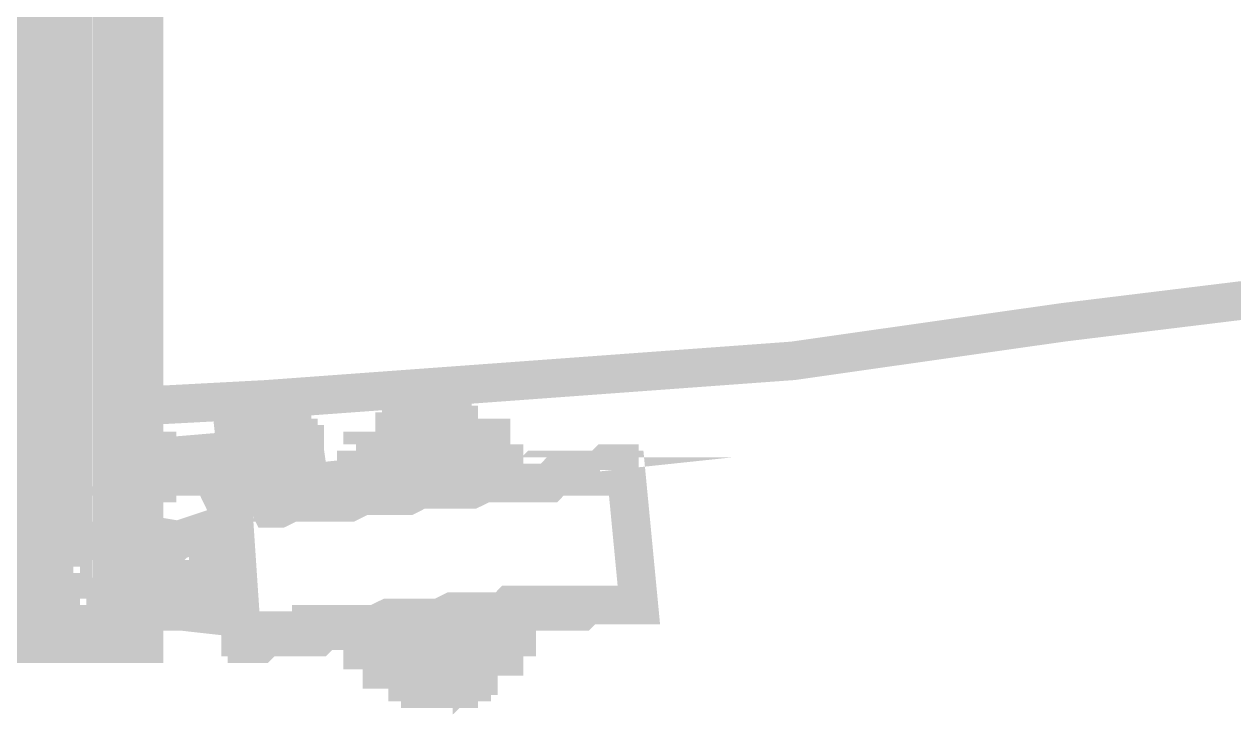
# Model space of a CAD drawing. Extents: x 0.1 to 11.6, y 0.3 to 16.2.
# Drawn here: x 4.3189 to 4.6327, y 9.3899 to 9.569 of the extents above; entities that cross this region are included whole.
import ezdxf

# ---------------------------------------------------------------- set-up
doc = ezdxf.new("R2010")
doc.units = 0
doc.header["$MEASUREMENT"] = 0

msp = doc.modelspace()

# ---------------------------------------------------------------- linework, layer by layer
at = {"color": 0, "const_width": 0.01}
for points in [[(4.16, 12.465), (4.16, 12.4633), (4.16, 9.40831), (4.31999, 9.40831), (4.32167, 9.40831), (4.32335, 9.40831), (4.34668, 9.40831), (4.34831, 9.40831), (4.34999, 9.40831), (4.34999, 12.49), (4.34831, 12.49), (4.34668, 12.4883), (4.34668, 9.40831)], [(4.31999, 9.40831), (4.31999, 12.4633), (4.16, 12.4633), (4.16, 9.41), (4.31999, 9.41), (4.31999, 12.4633), (4.31999, 12.465)], [(4.31999, 12.4633), (4.32167, 12.4633), (4.32167, 12.465), (4.32335, 12.465), (4.32335, 9.40831)], [(4.31999, 9.41), (4.31999, 12.4633)], [(4.31999, 9.41), (4.31999, 12.4633)], [(4.34169, 9.42333), (4.34169, 9.42503), (4.34169, 9.42665), (4.34169, 9.42833), (4.34169, 9.43001), (4.34169, 9.43164), (4.34169, 9.43332), (4.34169, 9.435), (4.34169, 12.445), (4.34169, 12.4467), (4.34169, 12.4483), (4.34169, 12.45), (4.34169, 12.4517), (4.34169, 12.4533), (4.34169, 12.455), (4.34169, 12.4567)], [(4.33165, 12.445), (4.33165, 9.435), (4.33165, 9.43332), (4.33165, 9.43164), (4.33165, 9.43001), (4.33165, 9.42833), (4.33165, 9.42665), (4.33165, 9.42503), (4.33165, 9.42333), (4.33165, 9.42165), (4.33165, 9.41997), (4.33333, 9.41835), (4.33501, 9.41835), (4.33664, 9.41835), (4.33832, 9.41835), (4.33832, 9.41997), (4.34, 9.41997), (4.34, 9.42165), (4.34169, 9.42333), (4.34, 9.42165), (4.34, 9.41997), (4.33832, 9.41997), (4.33832, 9.41835), (4.33664, 9.41835), (4.33501, 9.41835), (4.33333, 9.41835), (4.33165, 9.41997), (4.33165, 9.42165), (4.33165, 9.42333)], [(4.34999, 9.47), (4.38167, 9.47168), (4.44997, 9.47667), (4.51833, 9.48167), (4.58832, 9.49164), (4.65668, 9.5), (4.72667, 9.51167), (4.79497, 9.52669), (4.86333, 9.54167), (4.93001, 9.55832), (4.99832, 9.57835), (5.065, 9.59831), (5.12999, 9.62001), (5.19667, 9.64501), (5.26167, 9.66997), (5.32497, 9.69835), (5.33501, 9.70335)], [(4.43164, 9.46001), (4.43164, 9.465), (4.43001, 9.465), (4.42833, 9.465), (4.42665, 9.465), (4.42503, 9.465), (4.42333, 9.465), (4.42165, 9.465), (4.41997, 9.465), (4.41835, 9.46332), (4.41667, 9.46332), (4.41499, 9.46332), (4.41499, 9.45833)], [(4.41499, 9.46332), (4.41667, 9.46332), (4.41835, 9.46332), (4.41997, 9.46332), (4.42165, 9.46332), (4.42165, 9.465), (4.42333, 9.465), (4.42503, 9.465), (4.42665, 9.465), (4.42833, 9.465), (4.43001, 9.465), (4.43164, 9.465)], [(4.43001, 9.465), (4.43001, 9.46669), (4.42833, 9.46669), (4.42665, 9.46669), (4.42503, 9.46669), (4.42333, 9.46669), (4.42165, 9.46669), (4.41997, 9.465), (4.41835, 9.465), (4.41667, 9.465), (4.41667, 9.46332)], [(4.41667, 9.465), (4.41667, 9.46669), (4.41835, 9.46669), (4.41997, 9.46669), (4.42165, 9.46669), (4.42333, 9.46669), (4.42503, 9.46669), (4.42665, 9.46669), (4.42833, 9.46669), (4.43001, 9.46669)], [(4.41667, 9.465), (4.41835, 9.465)], [(4.43001, 9.46669), (4.43164, 9.46669)], [(4.43164, 9.465), (4.43332, 9.465)], [(4.37831, 9.44997), (4.375, 9.44835), (4.37332, 9.46332), (4.38167, 9.46332)], [(4.39165, 9.45503), (4.39165, 9.45665), (4.39165, 9.45833), (4.39165, 9.46001), (4.38997, 9.46001), (4.38997, 9.46164), (4.38835, 9.46164), (4.38835, 9.46332), (4.38667, 9.46332), (4.38499, 9.46332), (4.38336, 9.46332), (4.38167, 9.46332), (4.38167, 9.46164), (4.37999, 9.46164), (4.37999, 9.46001), (4.37831, 9.46001), (4.37831, 9.45833), (4.37831, 9.45665), (4.37831, 9.44499)], [(4.44, 9.45503), (4.44, 9.46164), (4.43832, 9.46164), (4.43668, 9.46164), (4.435, 9.46164), (4.43332, 9.46164), (4.43164, 9.46001), (4.43001, 9.46001), (4.42833, 9.46001), (4.42665, 9.46001), (4.42503, 9.46001), (4.42333, 9.46001), (4.42165, 9.45833), (4.41997, 9.45833), (4.41835, 9.45833), (4.41667, 9.45833), (4.41499, 9.45833), (4.41336, 9.45833), (4.41168, 9.45833), (4.41, 9.45833), (4.40831, 9.45833), (4.40668, 9.45833)], [(4.44, 9.46164), (4.43832, 9.46164), (4.43832, 9.46001), (4.43668, 9.46001), (4.435, 9.46001), (4.43332, 9.46001), (4.43164, 9.46001), (4.43001, 9.46001), (4.42833, 9.46001), (4.42665, 9.46001), (4.42503, 9.46001), (4.42333, 9.46001), (4.42165, 9.46001), (4.41997, 9.46001), (4.41835, 9.46001), (4.41667, 9.46001), (4.41667, 9.45833), (4.41499, 9.45833), (4.41336, 9.45833), (4.41168, 9.45833), (4.41, 9.45833), (4.40831, 9.45833), (4.40668, 9.45833), (4.40668, 9.45665), (4.40668, 9.45503)], [(4.41499, 9.46332), (4.41667, 9.46332)], [(4.41499, 9.46164), (4.41667, 9.46164)], [(4.41499, 9.46164), (4.41667, 9.46164)], [(4.41499, 9.46164), (4.41667, 9.46164)], [(4.41499, 9.46164), (4.41667, 9.46164)], [(4.41499, 9.46164), (4.41667, 9.46164)], [(4.41499, 9.46164), (4.41667, 9.46164)], [(4.42165, 9.46164), (4.42333, 9.46164)], [(4.42165, 9.46164), (4.42333, 9.46164)], [(4.42333, 9.46164), (4.42503, 9.46164)], [(4.42333, 9.46164), (4.42503, 9.46164)], [(4.34999, 9.44997), (4.35335, 9.44997), (4.35335, 9.45167), (4.35335, 9.45335), (4.35335, 9.45503), (4.35335, 9.45665), (4.35335, 9.45833), (4.34999, 9.45833)], [(4.37332, 9.45833), (4.35335, 9.45665)], [(4.39333, 9.44667), (4.39165, 9.45833)], [(4.40668, 9.45833), (4.40831, 9.45833)], [(4.41499, 9.46001), (4.41667, 9.46001)], [(4.41499, 9.46001), (4.41667, 9.46001)], [(4.41, 9.45167), (4.40831, 9.45167), (4.44, 9.45503)], [(4.47331, 9.45335), (4.47331, 9.45503), (4.47168, 9.45503), (4.47, 9.45503), (4.46832, 9.45335), (4.46669, 9.45335), (4.465, 9.45335), (4.46164, 9.45335), (4.46001, 9.45335), (4.45665, 9.45335), (4.45503, 9.45335), (4.45167, 9.45335), (4.44997, 9.45167), (4.44667, 9.45167), (4.44499, 9.45167), (4.44336, 9.45167), (4.44, 9.45167), (4.43832, 9.45167), (4.435, 9.45167), (4.43332, 9.44997), (4.43164, 9.44997), (4.42833, 9.44997), (4.42665, 9.44997), (4.42333, 9.44997), (4.42165, 9.44997), (4.41835, 9.44997), (4.41667, 9.44835), (4.41499, 9.44835), (4.41168, 9.44835), (4.41, 9.44835), (4.40668, 9.44835), (4.405, 9.44835), (4.40332, 9.44835), (4.40001, 9.44667), (4.39833, 9.44667), (4.39501, 9.44667), (4.39333, 9.44667), (4.39165, 9.44667), (4.38997, 9.44667), (4.38835, 9.44667), (4.38499, 9.44667), (4.38336, 9.44499), (4.38167, 9.44499), (4.37999, 9.44499), (4.37831, 9.44499), (4.37668, 9.44499), (4.37332, 9.44499), (4.37332, 9.44336)], [(4.405, 9.45503), (4.40668, 9.45503), (4.40668, 9.45665)], [(4.405, 9.45503), (4.40668, 9.45503), (4.40668, 9.45335)], [(4.40668, 9.45503), (4.40668, 9.45665)], [(4.40668, 9.45503), (4.40831, 9.45503)], [(4.40668, 9.45503), (4.40831, 9.45503)], [(4.40668, 9.45503), (4.40831, 9.45503)], [(4.40668, 9.45503), (4.40831, 9.45503)], [(4.40668, 9.45503), (4.40831, 9.45503)], [(4.40668, 9.45503), (4.40831, 9.45503)], [(4.40668, 9.45503), (4.40831, 9.45503)], [(4.40668, 9.45503), (4.40831, 9.45503)], [(4.40668, 9.45503), (4.40831, 9.45503)], [(4.40668, 9.45503), (4.40831, 9.45503)], [(4.44336, 9.45167), (4.44336, 9.45503), (4.44168, 9.45503), (4.44, 9.45503), (4.43832, 9.45503), (4.43668, 9.45503), (4.41, 9.45167), (4.41, 9.45335), (4.41499, 9.45335), (4.41667, 9.45335), (4.41835, 9.45335), (4.41997, 9.45335), (4.42165, 9.45335), (4.42333, 9.45503), (4.42503, 9.45503), (4.42665, 9.45503), (4.42833, 9.45503), (4.43001, 9.45503), (4.43164, 9.45503), (4.43668, 9.45503)], [(4.43164, 9.45503), (4.43332, 9.45503)], [(4.43164, 9.45503), (4.43332, 9.45503)], [(4.43668, 9.45503), (4.43832, 9.45503), (4.44, 9.45503), (4.44, 9.45167)], [(4.35335, 9.45167), (4.37332, 9.45335)], [(4.375, 9.41499), (4.375, 9.41), (4.37668, 9.41), (4.37999, 9.41168), (4.38167, 9.41168), (4.38336, 9.41168), (4.38667, 9.41168), (4.38835, 9.41168), (4.39165, 9.41168), (4.39333, 9.41168), (4.39333, 9.41336), (4.39665, 9.41336), (4.39833, 9.41336), (4.40169, 9.41336), (4.40332, 9.41336), (4.40668, 9.41336), (4.40831, 9.41336), (4.41, 9.41336), (4.41336, 9.41499), (4.41499, 9.41499), (4.41835, 9.41499), (4.42165, 9.41499), (4.42503, 9.41499), (4.42665, 9.41499), (4.43001, 9.41667), (4.43164, 9.41667), (4.43332, 9.41667), (4.43668, 9.41667), (4.43832, 9.41667), (4.44168, 9.41667), (4.44336, 9.41667), (4.44499, 9.41835), (4.44835, 9.41835), (4.44997, 9.41835), (4.45335, 9.41835), (4.45503, 9.41835), (4.45665, 9.41835), (4.45833, 9.41835), (4.46164, 9.41835), (4.46332, 9.41835), (4.465, 9.41835), (4.46832, 9.41835), (4.47, 9.41835), (4.47331, 9.41835), (4.47499, 9.41835), (4.47667, 9.41835), (4.47835, 9.41835), (4.47499, 9.45335), (4.47331, 9.45335), (4.47168, 9.45335), (4.47, 9.45167), (4.46832, 9.45167), (4.46669, 9.45167), (4.465, 9.45167), (4.46164, 9.45167), (4.46001, 9.45167), (4.45833, 9.45167), (4.45665, 9.45167), (4.45503, 9.44997), (4.45167, 9.44997), (4.44997, 9.44997), (4.44667, 9.44997), (4.44499, 9.44997), (4.44336, 9.44997), (4.44, 9.44997), (4.43832, 9.44997), (4.435, 9.44835), (4.43332, 9.44835), (4.43164, 9.44835), (4.43001, 9.44835), (4.42665, 9.44835), (4.42333, 9.44835), (4.42165, 9.44835), (4.41835, 9.44667), (4.41667, 9.44667), (4.41499, 9.44667), (4.41168, 9.44667), (4.41, 9.44667), (4.40668, 9.44667), (4.40332, 9.44499), (4.40001, 9.44499), (4.39833, 9.44499), (4.39501, 9.44499), (4.39333, 9.44499), (4.38997, 9.44499), (4.38835, 9.44499), (4.38499, 9.44336), (4.38336, 9.44336), (4.38167, 9.44336), (4.37999, 9.44336), (4.37831, 9.44336), (4.37668, 9.44336), (4.37332, 9.44336), (4.37169, 9.44336), (4.37332, 9.44)], [(4.41, 9.45335), (4.40831, 9.45335), (4.40668, 9.45335), (4.405, 9.45335), (4.405, 9.45167), (4.405, 9.44835)], [(4.40831, 9.45167), (4.40831, 9.44835)], [(4.41499, 9.45335), (4.41667, 9.45335)], [(4.41499, 9.45335), (4.41667, 9.45335)], [(4.41835, 9.45335), (4.42165, 9.45335), (4.42333, 9.45335), (4.42503, 9.45335), (4.42665, 9.45335)], [(4.41835, 9.45335), (4.41997, 9.45335)], [(4.41835, 9.45335), (4.41997, 9.45335)], [(4.41835, 9.45335), (4.41997, 9.45335)], [(4.42165, 9.45335), (4.42333, 9.45335)], [(4.42165, 9.45335), (4.42333, 9.45335)], [(4.42165, 9.45335), (4.42333, 9.45335)], [(4.42165, 9.45335), (4.42333, 9.45335)], [(4.42165, 9.45335), (4.42333, 9.45335)], [(4.42165, 9.45335), (4.42333, 9.45335)], [(4.42165, 9.45335), (4.42333, 9.45335)], [(4.42165, 9.45335), (4.42333, 9.45335)], [(4.42165, 9.45335), (4.42333, 9.45335)], [(4.42165, 9.45335), (4.42333, 9.45335)], [(4.42165, 9.45335), (4.42333, 9.45335)], [(4.42333, 9.45335), (4.42503, 9.45335)], [(4.42333, 9.45335), (4.42503, 9.45335)], [(4.42333, 9.45335), (4.42503, 9.45335)], [(4.42333, 9.45335), (4.42503, 9.45335)], [(4.42333, 9.45335), (4.42503, 9.45335)], [(4.42333, 9.45335), (4.42503, 9.45335)], [(4.42333, 9.45335), (4.42503, 9.45335)], [(4.42333, 9.45335), (4.42503, 9.45335)], [(4.42333, 9.45335), (4.42503, 9.45335)], [(4.42503, 9.45335), (4.42665, 9.45335)], [(4.42503, 9.45335), (4.42665, 9.45335)], [(4.42503, 9.45335), (4.42665, 9.45335)], [(4.42503, 9.45335), (4.42665, 9.45335)], [(4.42503, 9.45335), (4.42665, 9.45335)], [(4.42503, 9.45335), (4.42665, 9.45335)], [(4.42503, 9.45335), (4.42665, 9.45335)], [(4.42503, 9.45335), (4.42665, 9.45335)], [(4.42503, 9.45335), (4.42665, 9.45335)], [(4.42503, 9.45335), (4.42665, 9.45335)], [(4.42503, 9.45335), (4.42665, 9.45335)], [(4.42665, 9.45335), (4.42833, 9.45335)], [(4.42665, 9.45335), (4.42833, 9.45335)], [(4.42665, 9.45335), (4.42833, 9.45335)], [(4.42665, 9.45335), (4.42833, 9.45335)], [(4.42665, 9.45335), (4.42833, 9.45335)], [(4.42665, 9.45335), (4.42833, 9.45335)], [(4.42665, 9.45335), (4.42833, 9.45335)], [(4.36003, 9.435), (4.34999, 9.43668)], [(4.33165, 9.43332), (4.33003, 9.43332), (4.32835, 9.43332), (4.32835, 9.43164), (4.32835, 9.41667), (4.32835, 9.41499), (4.33003, 9.41336), (4.34169, 9.41336), (4.34332, 9.41336), (4.34332, 9.41499), (4.345, 9.41499), (4.345, 9.41667), (4.345, 9.43164), (4.34332, 9.43332), (4.34169, 9.43332)], [(4.34169, 9.43332), (4.34332, 9.43332)], [(4.33165, 9.43001), (4.33003, 9.43001), (4.33003, 9.43164), (4.33165, 9.43164), (4.33003, 9.43164), (4.33003, 9.43001), (4.33003, 9.42833), (4.33165, 9.42833)], [(4.34169, 9.43164), (4.34332, 9.43164)], [(4.34169, 9.42833), (4.34169, 9.43001), (4.34169, 9.43164)], [(4.34169, 9.43001), (4.34332, 9.43001)], [(4.34169, 9.43001), (4.34332, 9.43001)], [(4.33165, 9.41835), (4.33003, 9.41835), (4.33003, 9.41667), (4.33165, 9.41667)], [(4.34169, 9.41667), (4.34, 9.41835), (4.34169, 9.41667), (4.34, 9.41667), (4.34, 9.41835), (4.34169, 9.41835)], [(4.37668, 9.41), (4.37668, 9.40831), (4.37999, 9.40831), (4.38167, 9.41), (4.38499, 9.41), (4.38667, 9.41), (4.38835, 9.41), (4.39165, 9.41), (4.39333, 9.41), (4.39501, 9.41), (4.39665, 9.41168), (4.39833, 9.41168), (4.40169, 9.41168), (4.405, 9.41168), (4.40668, 9.41168), (4.40831, 9.41168), (4.41, 9.41168), (4.41336, 9.41168), (4.41499, 9.41336), (4.41835, 9.41336), (4.41997, 9.41336), (4.42165, 9.41336), (4.42503, 9.41336), (4.42665, 9.41336), (4.43001, 9.41336), (4.43164, 9.41499), (4.43332, 9.41499), (4.43668, 9.41499), (4.43832, 9.41499), (4.44168, 9.41499), (4.44336, 9.41499), (4.44499, 9.41499), (4.44835, 9.41667), (4.44997, 9.41667), (4.45335, 9.41667), (4.45503, 9.41667), (4.45665, 9.41667), (4.45833, 9.41667), (4.46164, 9.41667), (4.46332, 9.41667), (4.465, 9.41835), (4.46832, 9.41835), (4.47, 9.41835), (4.47331, 9.41835), (4.47499, 9.41835), (4.47667, 9.41835)], [(4.34169, 9.41667), (4.34332, 9.41667)], [(4.34999, 9.41667), (4.36165, 9.41667)], [(4.41168, 9.41168), (4.41168, 9.40831), (4.44336, 9.41168), (4.44336, 9.41499)], [(4.44, 9.41168), (4.44, 9.41), (4.44168, 9.41), (4.44336, 9.41), (4.44499, 9.41), (4.44667, 9.41), (4.44667, 9.41168), (4.44667, 9.41499)], [(4.40668, 9.41168), (4.40668, 9.40831), (4.40668, 9.40668), (4.40831, 9.40668), (4.41, 9.40668), (4.41168, 9.40668), (4.41336, 9.40668), (4.41499, 9.40668), (4.41499, 9.40831)], [(4.44336, 9.41168), (4.44168, 9.41168), (4.41336, 9.40831), (4.41168, 9.40831)], [(4.31999, 9.41), (4.32167, 9.41)], [(4.31999, 9.41), (4.32167, 9.41)], [(4.44, 9.41), (4.435, 9.41), (4.43332, 9.41), (4.43164, 9.41), (4.43001, 9.41), (4.42833, 9.41), (4.42665, 9.41), (4.42503, 9.40831), (4.42333, 9.40831), (4.42165, 9.40831), (4.41997, 9.40831), (4.41835, 9.40831), (4.41499, 9.40668)], [(4.41835, 9.40831), (4.41997, 9.40831)], [(4.41835, 9.40831), (4.41997, 9.40831)], [(4.43164, 9.41), (4.43001, 9.41), (4.42833, 9.41), (4.42665, 9.41), (4.42503, 9.41), (4.42333, 9.41)], [(4.42333, 9.41), (4.42503, 9.41)], [(4.42333, 9.41), (4.42503, 9.41)], [(4.42333, 9.41), (4.42503, 9.41)], [(4.42333, 9.41), (4.42503, 9.41)], [(4.42333, 9.41), (4.42503, 9.41)], [(4.42333, 9.41), (4.42503, 9.41)], [(4.42333, 9.41), (4.42503, 9.41)], [(4.42503, 9.41), (4.42665, 9.41)], [(4.42503, 9.41), (4.42665, 9.41)], [(4.42503, 9.41), (4.42665, 9.41)], [(4.42665, 9.41), (4.42833, 9.41)], [(4.42665, 9.41), (4.42833, 9.41)], [(4.42665, 9.41), (4.42833, 9.41)], [(4.42665, 9.41), (4.42833, 9.41)], [(4.42665, 9.41), (4.42833, 9.41)], [(4.42665, 9.41), (4.42833, 9.41)], [(4.42665, 9.41), (4.42833, 9.41)], [(4.42665, 9.41), (4.42833, 9.41)], [(4.42665, 9.41), (4.42833, 9.41)], [(4.42665, 9.41), (4.42833, 9.41)], [(4.42665, 9.41), (4.42833, 9.41)], [(4.42665, 9.41), (4.42833, 9.41)], [(4.42665, 9.41), (4.42833, 9.41)], [(4.42833, 9.41), (4.43001, 9.41)], [(4.42833, 9.41), (4.43001, 9.41)], [(4.42833, 9.41), (4.43001, 9.41)], [(4.42833, 9.41), (4.43001, 9.41)], [(4.42833, 9.41), (4.43001, 9.41)], [(4.42833, 9.41), (4.43001, 9.41)], [(4.42833, 9.41), (4.43001, 9.41)], [(4.42833, 9.41), (4.43001, 9.41)], [(4.42833, 9.41), (4.43001, 9.41)], [(4.43001, 9.41), (4.43164, 9.41)], [(4.43001, 9.41), (4.43164, 9.41)], [(4.43001, 9.41), (4.43164, 9.41)], [(4.43001, 9.41), (4.43164, 9.41)], [(4.43001, 9.41), (4.43164, 9.41)], [(4.43164, 9.41), (4.43332, 9.41)], [(4.43164, 9.41), (4.43332, 9.41)], [(4.43164, 9.41), (4.43332, 9.41)], [(4.435, 9.41), (4.43668, 9.41)], [(4.435, 9.41), (4.43668, 9.41)], [(4.44499, 9.40831), (4.44499, 9.40668), (4.44499, 9.40831), (4.44499, 9.40668), (4.44499, 9.40831), (4.44336, 9.40831), (4.44336, 9.41)], [(4.44336, 9.40831), (4.44499, 9.40831)], [(4.44336, 9.40831), (4.44499, 9.40831)], [(4.44336, 9.40831), (4.44499, 9.40831)], [(4.44336, 9.40831), (4.44499, 9.40831)], [(4.44336, 9.40831), (4.44499, 9.40831)], [(4.44499, 9.40831), (4.44667, 9.40831)], [(4.44499, 9.40831), (4.44667, 9.40831)], [(4.41168, 9.40668), (4.41168, 9.40332), (4.41168, 9.40169), (4.41336, 9.40169), (4.41499, 9.40169), (4.41667, 9.40169), (4.41667, 9.40332), (4.41835, 9.40332), (4.41997, 9.40332), (4.42165, 9.40332), (4.42333, 9.40332), (4.42503, 9.40332), (4.42665, 9.40332), (4.42833, 9.40332), (4.42833, 9.40169), (4.42833, 9.40332), (4.43001, 9.40332), (4.43164, 9.40332), (4.43332, 9.405), (4.435, 9.405), (4.43668, 9.405), (4.43832, 9.405), (4.44, 9.405), (4.44168, 9.405), (4.44336, 9.405), (4.44336, 9.40668), (4.44499, 9.40668)], [(4.41168, 9.40332), (4.41336, 9.40332), (4.41499, 9.40332), (4.41667, 9.40332), (4.41835, 9.40332), (4.41997, 9.40332), (4.42165, 9.40332), (4.42333, 9.40332), (4.42503, 9.40332), (4.42665, 9.405), (4.42833, 9.405), (4.43001, 9.405), (4.43164, 9.405), (4.43332, 9.405), (4.435, 9.405), (4.43668, 9.405), (4.43832, 9.405), (4.44, 9.405), (4.44168, 9.405), (4.44336, 9.405), (4.44336, 9.40668)], [(4.41835, 9.40332), (4.41835, 9.39833), (4.41997, 9.39833), (4.42165, 9.39833), (4.42333, 9.39833), (4.42503, 9.39833), (4.42665, 9.39833), (4.42833, 9.39833), (4.43001, 9.40001), (4.43164, 9.40001), (4.43332, 9.40001), (4.435, 9.40001), (4.43668, 9.40001), (4.43668, 9.405)], [(4.44336, 9.40668), (4.44499, 9.40668)], [(4.44336, 9.40668), (4.44499, 9.40668)], [(4.44336, 9.40668), (4.44499, 9.40668)], [(4.44336, 9.40668), (4.44499, 9.40668)], [(4.44336, 9.40668), (4.44499, 9.40668)], [(4.44336, 9.40668), (4.44499, 9.40668)], [(4.44499, 9.40668), (4.44667, 9.40668)], [(4.44499, 9.40668), (4.44667, 9.40668)], [(4.42833, 9.40169), (4.43001, 9.40169)], [(4.42833, 9.40169), (4.43001, 9.40169)], [(4.42833, 9.40169), (4.43001, 9.40169)], [(4.42833, 9.40169), (4.43001, 9.40169)], [(4.435, 9.40332), (4.43668, 9.40332)], [(4.435, 9.40332), (4.43668, 9.40332)], [(4.435, 9.40332), (4.43668, 9.40332)], [(4.435, 9.40332), (4.43668, 9.40332)], [(4.43668, 9.40332), (4.435, 9.40332)], [(4.435, 9.40169), (4.43668, 9.40169)], [(4.435, 9.40169), (4.43668, 9.40169)], [(4.43668, 9.40001), (4.435, 9.40001), (4.43332, 9.40001), (4.43164, 9.40001), (4.43001, 9.40001), (4.42833, 9.40001), (4.42665, 9.40001), (4.42665, 9.39833), (4.42503, 9.39833), (4.42333, 9.39833), (4.42165, 9.39833), (4.41997, 9.39833), (4.41835, 9.39833)], [(4.42165, 9.39833), (4.42165, 9.39665), (4.42333, 9.39665), (4.42503, 9.39665), (4.42665, 9.39665), (4.42833, 9.39665), (4.43001, 9.39665), (4.43164, 9.39665), (4.43164, 9.39833), (4.43332, 9.39833), (4.435, 9.39833), (4.435, 9.40001)], [(4.42165, 9.39665), (4.42333, 9.39665), (4.42503, 9.39665), (4.42665, 9.39665), (4.42833, 9.39833), (4.43001, 9.39833), (4.43164, 9.39833), (4.43332, 9.39833), (4.435, 9.39833)], [(4.435, 9.39833), (4.43668, 9.39833)], [(4.43668, 9.40001), (4.43832, 9.40001)], [(4.42165, 9.39665), (4.42333, 9.39665)]]:
    msp.add_lwpolyline(points, dxfattribs=at)
for points in [[(4.41499, 9.46164), (4.41667, 9.46164), (4.41667, 9.46001), (4.41499, 9.46001), (4.41499, 9.46164)], [(4.41499, 9.46164), (4.41499, 9.46001), (4.41667, 9.46001), (4.41667, 9.46164), (4.41499, 9.46164)], [(4.41499, 9.46164), (4.41499, 9.46001), (4.41499, 9.46164)], [(4.42333, 9.46332), (4.42165, 9.46332), (4.42165, 9.46164), (4.42165, 9.46001), (4.42333, 9.46001), (4.42333, 9.46164), (4.42333, 9.46332)], [(4.42333, 9.46164), (4.42165, 9.46164), (4.42333, 9.46164)], [(4.38667, 9.45503), (4.38835, 9.45503), (4.38835, 9.45665), (4.38835, 9.45833), (4.38667, 9.45833), (4.38667, 9.46001), (4.38499, 9.46001), (4.38336, 9.46001), (4.38167, 9.46001), (4.38167, 9.45833), (4.38167, 9.45665), (4.38167, 9.45503), (4.38167, 9.45335), (4.38336, 9.45335), (4.38499, 9.45335), (4.38667, 9.45335), (4.38667, 9.45503)], [(4.37332, 9.44), (4.375, 9.41499), (4.36003, 9.41667), (4.35835, 9.41835), (4.35667, 9.41835), (4.35499, 9.41835), (4.35499, 9.41997), (4.35335, 9.42165), (4.35335, 9.42333), (4.35335, 9.42503), (4.35167, 9.42503), (4.35167, 9.42665), (4.35335, 9.42833), (4.35335, 9.43001), (4.35335, 9.43164), (4.35499, 9.43164), (4.35667, 9.43332), (4.35667, 9.435), (4.35835, 9.435), (4.37332, 9.44)], [(4.33501, 9.435), (4.33664, 9.435), (4.33832, 9.435), (4.34, 9.435), (4.34169, 9.435), (4.34, 9.435), (4.33832, 9.435), (4.33664, 9.435), (4.33501, 9.435), (4.33333, 9.435), (4.33165, 9.435), (4.33333, 9.435), (4.33501, 9.435)], [(4.36664, 9.42503), (4.36664, 9.42665), (4.36664, 9.42833), (4.36664, 9.43001), (4.36501, 9.43001), (4.36501, 9.43164), (4.36333, 9.43164), (4.36165, 9.43164), (4.36003, 9.43164), (4.35835, 9.43164), (4.35667, 9.43001), (4.35667, 9.42833), (4.35667, 9.42665), (4.35667, 9.42503), (4.35667, 9.42333), (4.35667, 9.42165), (4.35835, 9.42165), (4.36003, 9.41997), (4.36165, 9.41997), (4.36333, 9.41997), (4.36333, 9.42165), (4.36501, 9.42165), (4.36664, 9.42333), (4.36664, 9.42503)], [(4.33003, 9.41835), (4.33003, 9.41667), (4.33003, 9.41499), (4.33165, 9.41499), (4.33165, 9.41667), (4.33165, 9.41835), (4.33003, 9.41835)], [(4.34, 9.41667), (4.34, 9.41499), (4.34169, 9.41499), (4.34169, 9.41667), (4.34169, 9.41835), (4.34, 9.41835), (4.34, 9.41667)], [(4.435, 9.40169), (4.43668, 9.40332), (4.435, 9.40332), (4.435, 9.40169)], [(4.44336, 9.40668), (4.44336, 9.40831), (4.44336, 9.40668)], [(4.42833, 9.40001), (4.42833, 9.40169), (4.43001, 9.40169), (4.43001, 9.40332), (4.42833, 9.40332), (4.42665, 9.40169), (4.42833, 9.40169), (4.42833, 9.40001)], [(4.435, 9.40169), (4.435, 9.40332), (4.435, 9.40169)], [(4.435, 9.40169), (4.43668, 9.40169), (4.43668, 9.40332), (4.435, 9.40332), (4.435, 9.40169)]]:
    msp.add_lwpolyline(points, close=True, dxfattribs=at)

doc.saveas('drawing.dxf')
